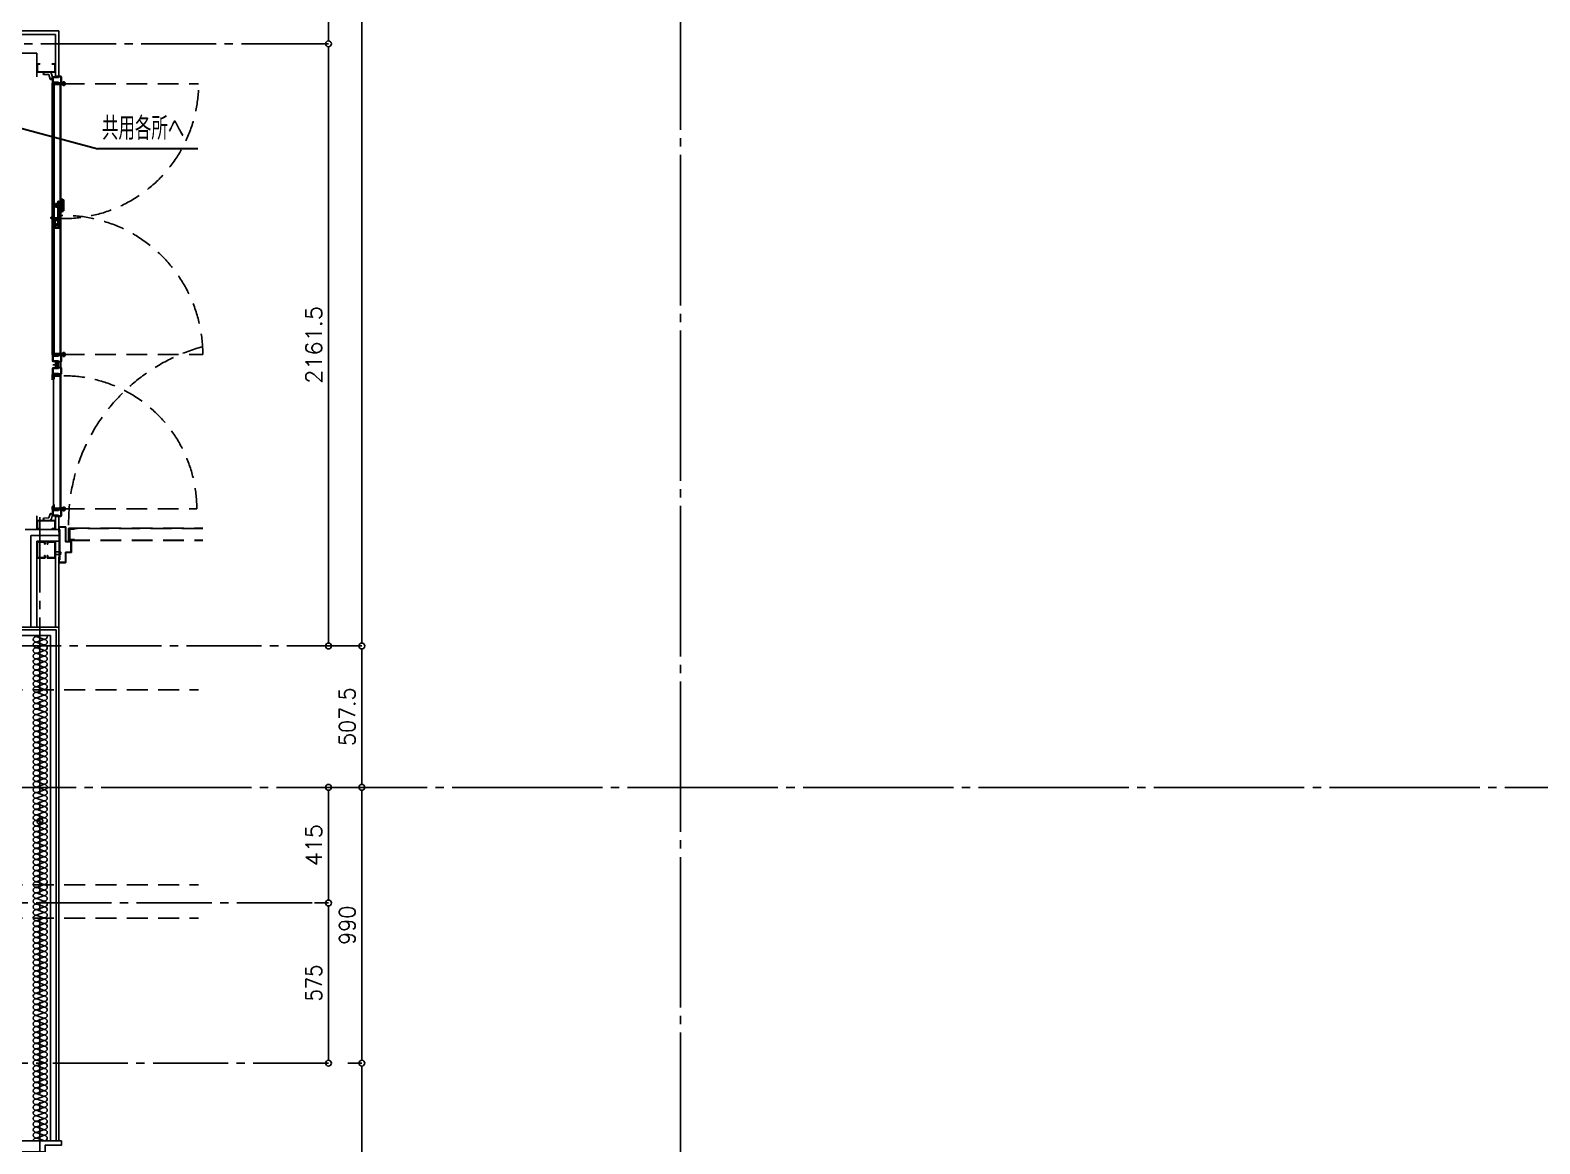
# Model space of a CAD drawing. Header units: millimetres. Extents: x 8300 to 98248, y -10383 to 40000.
# Drawn here: x 29965 to 35386, y 13621 to 17618 of the extents above; entities that cross this region are included whole.
import ezdxf
from ezdxf.enums import TextEntityAlignment as Align

# ---------------------------------------------------------------- set-up
doc = ezdxf.new("R2010")
doc.units = ezdxf.units.MM
doc.header["$LTSCALE"] = 300
for name, pattern in [('CADEWA_LINE5', [1.2, 0.9, -0.1, 0.1, -0.1]), ('CADEWA_LINE6', [2.1, 1.8, -0.1, 0.1, -0.1]), ('DASH-N', [0.375, 0.25, -0.125])]:
    doc.linetypes.add(name, pattern=pattern)
doc.layers.get('0').update_dxf_attribs({"linetype": 'CONTINUOUS'})
for name, color, linetype in [('Eス0_その他－３', 7, 'CONTINUOUS'), ('E配T_その他－１', 7, 'CONTINUOUS'), ('K建0_壁', 7, 'CONTINUOUS'), ('通り芯', 7, 'CONTINUOUS')]:
    doc.layers.add(name, color=color, linetype=linetype)
doc.styles.add('MS Gothic2', font='msgothic.ttc', dxfattribs={"width": 0.6})
doc.styles.add('txt2', font='txt.shx', dxfattribs={"width": 1.197332, "bigfont": 'extfont2'})

# ---------------------------------------------------------------- blocks, each defined once
blk = doc.blocks.new('Z0ArrowOpen30')
at = {"color": 0, "linetype": 'ByBlock', "lineweight": 0}
for p, q in [((-1, 0.27), (0, 0)), ((0, 0), (-1, -0.27))]:
    blk.add_line(p, q, dxfattribs=at)
blk = doc.blocks.new('ZGroup227', base_point=(30189.1, 17260.8))
at = {"layer": 'E配T_その他－１', "color": 136, "linetype": 'Continuous', "lineweight": 30}
for p in [(29811.6, 17298), (30566.6, 17191.8)]:
    blk.add_line(p, (30207.8, 17191.8), dxfattribs=at)
at = {"layer": 'E配T_その他－１', "color": 136, "linetype": 'Continuous', "lineweight": 30, "xscale": 35.50628165534033, "yscale": 35.50628165534033, "zscale": 35.50628165534033, "rotation": 165.0000000000005}
blk.add_blockref('Z0ArrowOpen30', (29811.6, 17298), dxfattribs=at)
at = {"layer": 'E配T_その他－１', "color": 136, "lineweight": -3, "style": 'MS Gothic2', "width": 0.6}
blk.add_text('共用各所へ', height=72.23, dxfattribs=at).set_placement((30222.8, 17268.3), align=Align.MIDDLE_LEFT)
blk = doc.blocks.new('ZGroup228', base_point=(29888.9, 17656.7))
at = {"layer": 'Eス0_その他－３', "color": 136, "linetype": 'Continuous', "lineweight": 30}
for p in [(29368, 17407.6), (30409.7, 17767.7)]:
    blk.add_line(p, (29728.1, 17767.7), dxfattribs=at)
at = {"layer": 'Eス0_その他－３', "color": 136, "linetype": 'Continuous', "lineweight": 30, "xscale": 35.50628165534033, "yscale": 35.50628165534033, "zscale": 35.50628165534033, "rotation": 225}
blk.add_blockref('Z0ArrowOpen30', (29368, 17407.6), dxfattribs=at)
at = {"layer": 'Eス0_その他－３', "color": 136, "lineweight": -3, "style": 'MS Gothic2', "width": 0.6}
blk.add_text('弱電要スリーブ７５φ', height=72.23, dxfattribs=at).set_placement((29743.1, 17844.3), align=Align.MIDDLE_LEFT)

msp = doc.modelspace()

# ---------------------------------------------------------------- linework, layer by layer
at = {"layer": 'K建0_壁', "color": 250, "linetype": 'Continuous', "lineweight": -3}
for p, q in [((31156, 21689.5), (31156, 15418)), ((31036, 17579.5), (31036, 18889.5)), ((30055.5, 17602.5), (29368, 17602.5)), ((30055.5, 17602.5), (30055.5, 17450)), ((30985.9, 17569), (31036, 17569)), ((30985.9, 17569), (31036, 17569)), ((29988.5, 17535.5), (29368, 17535.5)), ((29988.5, 17535.5), (29988.5, 17450)), ((31036, 17558.5), (31036, 15418)), ((29989.5, 17468.8), (29989.5, 17495.6)), ((30052.9, 17467.2), (29991.1, 17467.2)), ((30054.5, 17495.6), (30054.5, 17468.8)), ((30061.6, 16425.7), (30061.6, 16408.9)), ((30065.8, 16427.3), (30063.2, 16427.3)), ((30063.2, 16407.3), (30065.8, 16407.3)), ((29988.5, 15875), (29988.5, 15825.5)), ((29989.5, 15856.3), (29989.5, 15829.5)), ((30052.9, 15857.9), (29991.1, 15857.9)), ((30044.5, 15827.9), (30052.9, 15827.9)), ((30054.5, 15872.8), (30054.5, 15874.4)), ((30054.5, 15829.5), (30054.5, 15856.3)), ((30055.5, 15872.8), (30055.5, 15825.5)), ((29946.5, 15825.5), (30068, 15825.5)), ((29967.5, 15475.5), (29967.5, 15804.5)), ((29967.5, 15804.5), (30068, 15804.5)), ((29988.5, 15475.5), (29988.5, 15783.5)), ((29988.5, 15783.5), (30068, 15783.5)), ((29988.5, 15724.8), (29988.5, 15780.2)), ((30016.2, 15782.5), (29990.8, 15782.5)), ((29990.8, 15780.2), (30016.2, 15780.2)), ((29990.8, 15724.8), (29990.8, 15780.2)), ((30016.2, 15780.2), (30016.2, 15772.5)), ((30018.5, 15780.2), (30018.5, 15772.5)), ((30025.5, 15780.2), (30025.5, 15772.5)), ((30027.8, 15782.5), (30053.2, 15782.5)), ((30053.2, 15780.2), (30027.8, 15780.2)), ((30027.8, 15780.2), (30027.8, 15772.5)), ((30053.2, 15724.8), (30053.2, 15780.2)), ((30055.5, 15724.8), (30055.5, 15780.2)), ((30069.6, 15825.5), (30071.9, 15825.5)), ((30069.6, 15726.5), (30069.6, 15815.5)), ((30071.9, 15825.5), (30071.9, 15716.5)), ((30016.2, 15724.8), (29990.8, 15724.8)), ((30016.2, 15722.5), (29990.8, 15722.5)), ((30018.5, 15772.5), (30016.2, 15772.5)), ((30016.2, 15732.5), (30016.2, 15724.8)), ((30018.5, 15732.5), (30016.2, 15732.5)), ((30018.5, 15724.8), (30018.5, 15732.5)), ((30025.5, 15772.5), (30027.8, 15772.5)), ((30025.5, 15724.8), (30025.5, 15732.5)), ((30025.5, 15732.5), (30027.8, 15732.5)), ((30027.8, 15732.5), (30027.8, 15724.8)), ((30027.8, 15724.8), (30053.2, 15724.8)), ((30027.8, 15722.5), (30053.2, 15722.5)), ((30055.5, 15745), (30073.9, 15745)), ((30055.5, 15736), (30073.9, 15736)), ((30055.5, 15475.5), (30055.5, 15726)), ((30068, 15475.5), (30068, 15726)), ((30069.6, 15716.5), (30071.9, 15716.5)), ((30058.5, 15466), (29358.5, 15466)), ((30058.5, 13631.2), (30058.5, 15466)), ((30037.5, 15445), (29337.5, 15445)), ((29997.9, 15445), (29989.6, 15441.9)), ((29989.6, 15440.5), (30012.5, 15431.9)), ((29989.6, 15421.9), (30012.5, 15430.5)), ((30012.5, 15411.9), (29989.6, 15420.5)), ((29989.6, 15401.9), (30012.5, 15410.5)), ((30012.5, 15391.9), (29989.6, 15400.5)), ((30037.5, 13631.2), (30037.5, 15445)), ((30910.9, 15407.5), (31036, 15407.5)), ((31106.2, 15407.5), (31156, 15407.5)), ((31134, 15407.5), (31156, 15407.5)), ((31156, 15397), (31156, 14910.5)), ((29989.6, 15381.9), (30012.5, 15390.5)), ((30012.5, 15371.9), (29989.6, 15380.5)), ((29989.6, 15361.9), (30012.5, 15370.5)), ((30012.5, 15351.9), (29989.6, 15360.5)), ((29989.6, 15341.9), (30012.5, 15350.5)), ((30012.5, 15331.9), (29989.6, 15340.5)), ((29989.6, 15321.9), (30012.5, 15330.5)), ((30012.5, 15311.9), (29989.6, 15320.5)), ((29989.6, 15301.9), (30012.5, 15310.5)), ((30012.5, 15291.9), (29989.6, 15300.5)), ((29989.6, 15281.9), (30012.5, 15290.5)), ((30012.5, 15271.9), (29989.6, 15280.5)), ((29989.6, 15261.9), (30012.5, 15270.5)), ((30012.5, 15251.9), (29989.6, 15260.5)), ((29989.6, 15241.9), (30012.5, 15250.5)), ((30012.5, 15231.9), (29989.6, 15240.5)), ((29989.6, 15221.9), (30012.5, 15230.5)), ((30012.5, 15211.9), (29989.6, 15220.5)), ((29989.6, 15201.9), (30012.5, 15210.5)), ((30012.5, 15191.9), (29989.6, 15200.5)), ((29989.6, 15181.9), (30012.5, 15190.5)), ((30012.5, 15171.9), (29989.6, 15180.5)), ((29989.6, 15161.9), (30012.5, 15170.5)), ((30012.5, 15151.9), (29989.6, 15160.5)), ((29989.6, 15141.9), (30012.5, 15150.5)), ((30012.5, 15131.9), (29989.6, 15140.5)), ((29989.6, 15121.9), (30012.5, 15130.5)), ((30012.5, 15111.9), (29989.6, 15120.5)), ((29989.6, 15101.9), (30012.5, 15110.5)), ((30012.5, 15091.9), (29989.6, 15100.5)), ((29989.6, 15081.9), (30012.5, 15090.5)), ((30012.5, 15071.9), (29989.6, 15080.5)), ((29989.6, 15061.9), (30012.5, 15070.5)), ((30012.5, 15051.9), (29989.6, 15060.5)), ((29989.6, 15041.9), (30012.5, 15050.5)), ((30012.5, 15031.9), (29989.6, 15040.5)), ((29989.6, 15021.9), (30012.5, 15030.5)), ((30012.5, 15011.9), (29989.6, 15020.5)), ((29989.6, 15001.9), (30012.5, 15010.5)), ((30012.5, 14991.9), (29989.6, 15000.5)), ((29989.6, 14981.9), (30012.5, 14990.5)), ((30012.5, 14971.9), (29989.6, 14980.5)), ((29989.6, 14961.9), (30012.5, 14970.5)), ((30012.5, 14951.9), (29989.6, 14960.5)), ((29989.6, 14941.9), (30012.5, 14950.5)), ((30012.5, 14931.9), (29989.6, 14940.5)), ((29989.6, 14921.9), (30012.5, 14930.5)), ((30012.5, 14911.9), (29989.6, 14920.5)), ((29989.6, 14901.9), (30012.5, 14910.5)), ((30012.5, 14891.9), (29989.6, 14900.5)), ((29989.6, 14881.9), (30012.5, 14890.5)), ((30012.5, 14871.9), (29989.6, 14880.5)), ((29989.6, 14861.9), (30012.5, 14870.5)), ((30012.5, 14851.9), (29989.6, 14860.5)), ((30986, 14900), (31036, 14900)), ((31036, 14889.5), (31036, 14495.5)), ((31106, 14900), (31156, 14900)), ((31106, 14900), (31156, 14900)), ((31156, 14889.5), (31156, 13920.5)), ((29989.6, 14841.9), (30012.5, 14850.5)), ((30012.5, 14831.9), (29989.6, 14840.5)), ((29989.6, 14821.9), (30012.5, 14830.5)), ((30012.5, 14811.9), (29989.6, 14820.5)), ((29989.6, 14801.9), (30012.5, 14810.5)), ((30012.5, 14791.9), (29989.6, 14800.5)), ((30000, 14807.8), (30000, 14778.7)), ((29989.6, 14781.9), (30012.5, 14790.5)), ((30012.5, 14771.9), (29989.6, 14780.5)), ((29989.6, 14761.9), (30012.5, 14770.5)), ((30012.5, 14751.9), (29989.6, 14760.5)), ((29989.6, 14741.9), (30012.5, 14750.5)), ((30012.5, 14731.9), (29989.6, 14740.5)), ((29989.6, 14721.9), (30012.5, 14730.5)), ((30012.5, 14711.9), (29989.6, 14720.5)), ((29989.6, 14701.9), (30012.5, 14710.5)), ((30012.5, 14691.9), (29989.6, 14700.5)), ((29989.6, 14681.9), (30012.5, 14690.5)), ((30012.5, 14671.9), (29989.6, 14680.5)), ((29989.6, 14661.9), (30012.5, 14670.5)), ((30012.5, 14651.9), (29989.6, 14660.5)), ((29989.6, 14641.9), (30012.5, 14650.5)), ((30012.5, 14631.9), (29989.6, 14640.5)), ((29989.6, 14621.9), (30012.5, 14630.5)), ((30012.5, 14611.9), (29989.6, 14620.5)), ((29989.6, 14601.9), (30012.5, 14610.5)), ((30012.5, 14591.9), (29989.6, 14600.5)), ((29989.6, 14581.9), (30012.5, 14590.5)), ((30012.5, 14571.9), (29989.6, 14580.5)), ((29989.6, 14561.9), (30012.5, 14570.5)), ((30012.5, 14551.9), (29989.6, 14560.5)), ((29989.6, 14541.9), (30012.5, 14550.5)), ((30012.5, 14531.9), (29989.6, 14540.5)), ((29989.6, 14521.9), (30012.5, 14530.5)), ((30012.5, 14511.9), (29989.6, 14520.5)), ((29989.6, 14501.9), (30012.5, 14510.5)), ((30012.5, 14491.9), (29989.6, 14500.5)), ((29989.6, 14481.9), (30012.5, 14490.5)), ((30012.5, 14471.9), (29989.6, 14480.5)), ((30986, 14485), (31036, 14485)), ((30986, 14485), (31036, 14485)), ((31036, 13920.5), (31036, 14474.5)), ((29989.6, 14461.9), (30012.5, 14470.5)), ((30012.5, 14451.9), (29989.6, 14460.5)), ((29989.6, 14441.9), (30012.5, 14450.5)), ((30012.5, 14431.9), (29989.6, 14440.5)), ((29989.6, 14421.9), (30012.5, 14430.5)), ((30012.5, 14411.9), (29989.6, 14420.5)), ((29989.6, 14401.9), (30012.5, 14410.5)), ((30012.5, 14391.9), (29989.6, 14400.5)), ((29989.6, 14381.9), (30012.5, 14390.5)), ((30012.5, 14371.9), (29989.6, 14380.5)), ((29989.6, 14361.9), (30012.5, 14370.5)), ((30012.5, 14351.9), (29989.6, 14360.5)), ((29989.6, 14341.9), (30012.5, 14350.5)), ((30012.5, 14331.9), (29989.6, 14340.5)), ((29989.6, 14321.9), (30012.5, 14330.5)), ((30012.5, 14311.9), (29989.6, 14320.5)), ((29989.6, 14301.9), (30012.5, 14310.5)), ((30012.5, 14291.9), (29989.6, 14300.5)), ((29989.6, 14281.9), (30012.5, 14290.5)), ((30012.5, 14271.9), (29989.6, 14280.5)), ((29989.6, 14261.9), (30012.5, 14270.5)), ((30012.5, 14251.9), (29989.6, 14260.5)), ((29989.6, 14241.9), (30012.5, 14250.5)), ((30012.5, 14231.9), (29989.6, 14240.5)), ((29989.6, 14221.9), (30012.5, 14230.5)), ((30012.5, 14211.9), (29989.6, 14220.5)), ((29989.6, 14201.9), (30012.5, 14210.5)), ((30012.5, 14191.9), (29989.6, 14200.5)), ((29989.6, 14181.9), (30012.5, 14190.5)), ((30012.5, 14171.9), (29989.6, 14180.5)), ((29989.6, 14161.9), (30012.5, 14170.5)), ((30012.5, 14151.9), (29989.6, 14160.5)), ((29989.6, 14141.9), (30012.5, 14150.5)), ((30012.5, 14131.9), (29989.6, 14140.5)), ((29989.6, 14121.9), (30012.5, 14130.5)), ((30012.5, 14111.9), (29989.6, 14120.5)), ((29989.6, 14101.9), (30012.5, 14110.5)), ((30012.5, 14091.9), (29989.6, 14100.5)), ((29989.6, 14081.9), (30012.5, 14090.5)), ((30012.5, 14071.9), (29989.6, 14080.5)), ((29989.6, 14061.9), (30012.5, 14070.5)), ((30012.5, 14051.9), (29989.6, 14060.5)), ((29989.6, 14041.9), (30012.5, 14050.5)), ((30012.5, 14031.9), (29989.6, 14040.5)), ((29989.6, 14021.9), (30012.5, 14030.5)), ((30012.5, 14011.9), (29989.6, 14020.5)), ((29989.6, 14001.9), (30012.5, 14010.5)), ((30012.5, 13991.9), (29989.6, 14000.5)), ((29989.6, 13981.9), (30012.5, 13990.5)), ((30012.5, 13971.9), (29989.6, 13980.5)), ((29989.6, 13961.9), (30012.5, 13970.5)), ((30012.5, 13951.9), (29989.6, 13960.5)), ((29989.6, 13941.9), (30012.5, 13950.5)), ((30012.5, 13931.9), (29989.6, 13940.5)), ((29989.6, 13921.9), (30012.5, 13930.5)), ((30012.5, 13911.9), (29989.6, 13920.5)), ((29989.6, 13901.9), (30012.5, 13910.5)), ((30012.5, 13891.9), (29989.6, 13900.5)), ((29989.6, 13881.9), (30012.5, 13890.5)), ((30012.5, 13871.9), (29989.6, 13880.5)), ((30986, 13910), (31036, 13910)), ((31106, 13910), (31156, 13910)), ((31126.8, 13910), (31156, 13910)), ((31156, 13899.5), (31156, 12310.5)), ((29989.6, 13861.9), (30012.5, 13870.5)), ((30012.5, 13851.9), (29989.6, 13860.5)), ((29989.6, 13841.9), (30012.5, 13850.5)), ((30012.5, 13831.9), (29989.6, 13840.5)), ((29989.6, 13821.9), (30012.5, 13830.5)), ((30012.5, 13811.9), (29989.6, 13820.5)), ((29989.6, 13801.9), (30012.5, 13810.5)), ((30012.5, 13791.9), (29989.6, 13800.5)), ((29989.6, 13781.9), (30012.5, 13790.5)), ((30012.5, 13771.9), (29989.6, 13780.5)), ((29989.6, 13761.9), (30012.5, 13770.5)), ((30012.5, 13751.9), (29989.6, 13760.5)), ((29989.6, 13741.9), (30012.5, 13750.5)), ((30012.5, 13731.9), (29989.6, 13740.5)), ((29989.6, 13721.9), (30012.5, 13730.5)), ((30012.5, 13711.9), (29989.6, 13720.5)), ((29989.6, 13701.9), (30012.5, 13710.5)), ((30012.5, 13691.9), (29989.6, 13700.5)), ((29989.6, 13681.9), (30012.5, 13690.5)), ((30012.5, 13671.9), (29989.6, 13680.5)), ((29989.6, 13661.9), (30012.5, 13670.5)), ((30012.5, 13651.9), (29989.6, 13660.5)), ((29989.6, 13641.9), (30012.5, 13650.5)), ((30012.5, 13631.9), (29989.6, 13640.5))]:
    msp.add_line(p, q, dxfattribs=at)
at = {"layer": 'K建0_壁', "color": 250, "linetype": 'CADEWA_LINE5', "lineweight": -3}
for p, q in [((29283.2, 17569), (31036, 17569)), ((30000, 15869.6), (30000, 11836.7)), ((30000, 15869.6), (30000, 12200)), ((31156, 15407.5), (29194.9, 15407.5)), ((29267, 14485), (31036, 14485)), ((31036, 13910), (29257.1, 13910))]:
    msp.add_line(p, q, dxfattribs=at)
at = {"layer": 'K建0_壁', "color": 250, "linetype": 'Continuous', "lineweight": -3, "ltscale": 0.5}
for p, q in [((30068, 17615), (29415.5, 17615)), ((30068, 17615), (30068, 17452.2)), ((30068, 15872.8), (30068, 15825.5))]:
    msp.add_line(p, q, dxfattribs=at)
at = {"layer": 'K建0_壁', "color": 250, "linetype": 'Continuous', "lineweight": -3, "ltscale": 0.3}
for p, q in [((30032.4, 17458.2), (30013.7, 17458.2)), ((30032.4, 17458.2), (30037.1, 17442)), ((30045.8, 17444.5), (30041, 17460.7)), ((30044.4, 17427.2), (30044.4, 16951.7)), ((30044.8, 17431.1), (30044.8, 17448.3)), ((30075.4, 17428.8), (30046, 17428.8)), ((30075.4, 17427.2), (30046, 17427.2)), ((30046, 17427.2), (30046, 16951.7)), ((30057, 17450.6), (30047.1, 17450.6)), ((30066.2, 17448.3), (30047.1, 17448.3)), ((30047.1, 17431.1), (30047.1, 17448.3)), ((30066.2, 17431.1), (30047.1, 17431.1)), ((30049, 16956.9), (30049, 17410)), ((30079, 17427.2), (30050.5, 17427.2)), ((30050.5, 17424.2), (30050.5, 17427.2)), ((30079, 17424.2), (30050.5, 17424.2)), ((30050.6, 17424.2), (30072.4, 17424.2)), ((30050.6, 17422.6), (30072.4, 17422.6)), ((30050.6, 17410), (30050.6, 17422.6)), ((30050.6, 16956.9), (30050.6, 17410)), ((30075.4, 17452.2), (30057, 17452.2)), ((30057, 17452.2), (30057, 17450.6)), ((30057.5, 17420), (30057.5, 17431.1)), ((30064.5, 17420), (30064.5, 17431.1)), ((30075.4, 17450.6), (30066.2, 17450.6)), ((30066.2, 17450.6), (30066.2, 17448.3)), ((30066.2, 17431.1), (30066.2, 17428.8)), ((30072.4, 16944.3), (30072.4, 17422.6)), ((30074, 16944.3), (30074, 17422.6)), ((30075.4, 17450.6), (30075.4, 17428.8)), ((30075.4, 17427.2), (30075.4, 16455.3)), ((30077, 17450.6), (30077, 17428.8)), ((30085.3, 17416.7), (30085.3, 17434.9)), ((30087, 16989.1), (30050.4, 16989.1)), ((30051, 16992.4), (30051.7, 16993.1)), ((30055.6, 16993.1), (30051.7, 16993.1)), ((30055.6, 16985.1), (30051.7, 16985.1)), ((30055.6, 16982.7), (30055.6, 16995.5)), ((30055.6, 16995.5), (30061.8, 16995.5)), ((30055.6, 16982.7), (30061.8, 16982.7)), ((30061.8, 16982), (30061.8, 16996.2)), ((30063.3, 16996.7), (30062.3, 16996.7)), ((30063.3, 16981.5), (30062.3, 16981.5)), ((30066, 16994.7), (30063.8, 16994.7)), ((30066, 16983.5), (30063.8, 16983.5)), ((30066.1, 16994.7), (30066, 16994.7)), ((30066.1, 16983.4), (30066, 16983.4)), ((30066.1, 16997.5), (30066.7, 16998.1)), ((30066.1, 16980.6), (30066.7, 16980.1)), ((30068.7, 16998.1), (30066.7, 16998.1)), ((30068.7, 16980.1), (30066.7, 16980.1)), ((30072, 17002.4), (30068.7, 17002.4)), ((30068.7, 16975.8), (30068.7, 17002.4)), ((30068.7, 16975.8), (30072, 16975.8)), ((30072, 16975.8), (30072, 17002.4)), ((30074, 16998.1), (30072, 16998.1)), ((30074, 16980.1), (30072, 16980.1)), ((30074, 16964.4), (30074, 17013.8)), ((30076.8, 17013.8), (30074, 17013.8)), ((30076.8, 16964.4), (30076.8, 17013.8)), ((30082.2, 16967.1), (30082.2, 17011)), ((30082.2, 17008.3), (30085.5, 17008.3)), ((30085.3, 16970.2), (30082.2, 16970.2)), ((30082.2, 16969.8), (30085.5, 16969.8)), ((30085.3, 16970.2), (30085.3, 17008.3)), ((30085.5, 17004.3), (30085.3, 17004.3)), ((30085.5, 16973.9), (30085.3, 16973.9)), ((30085.5, 17004.3), (30085.5, 17008.3)), ((30085.5, 16969.8), (30085.5, 16973.9)), ((30036.6, 16944.2), (30051.3, 16944.2)), ((30044.4, 16452.2), (30044.4, 16936.7)), ((30044.5, 16946.7), (30046, 16946.7)), ((30044.5, 16941.7), (30046, 16941.7)), ((30046, 16951.7), (30046, 16936.7)), ((30046, 16949.2), (30046, 16939.2)), ((30046, 16949.2), (30049, 16949.2)), ((30046, 16939.2), (30049, 16939.2)), ((30046, 16936.7), (30072.4, 16936.7)), ((30046, 16935.1), (30072.4, 16935.1)), ((30049, 16939.2), (30049, 16949.2)), ((30049, 16469.4), (30049, 16935.1)), ((30050.6, 16956.9), (30050.6, 16944.3)), ((30050.6, 16944.3), (30072.4, 16944.3)), ((30050.6, 16942.7), (30072.4, 16942.7)), ((30050.6, 16469.4), (30050.6, 16935.1)), ((30055, 16936.7), (30068, 16936.7)), ((30055.9, 16918.8), (30067.2, 16918.8)), ((30061.5, 16912.8), (30061.5, 16925)), ((30072.4, 16456.8), (30072.4, 16935.1)), ((30076.8, 16964.4), (30074, 16964.4)), ((30074, 16456.8), (30074, 16935.1)), ((30055, 16908.2), (30068, 16908.2)), ((30044.4, 16462.2), (30046, 16462.2)), ((30044.4, 16452.2), (30044.4, 16462.2)), ((30044.8, 16448.3), (30044.8, 16431.1)), ((30075.4, 16450.6), (30046, 16450.6)), ((30047.1, 16448.3), (30047.1, 16431.1)), ((30066.2, 16448.3), (30047.1, 16448.3)), ((30066.2, 16431.1), (30047.1, 16431.1)), ((30066.2, 16428.8), (30047.1, 16428.8)), ((30079, 16455.3), (30050.5, 16455.3)), ((30050.5, 16455.3), (30050.5, 16452.3)), ((30094.7, 16453.8), (30050.5, 16453.8)), ((30079, 16452.3), (30050.5, 16452.3)), ((30050.6, 16469.4), (30050.6, 16456.8)), ((30050.6, 16456.8), (30072.4, 16456.8)), ((30050.6, 16455.2), (30072.4, 16455.2)), ((30057, 16427.2), (30055.4, 16427.2)), ((30055.4, 16407.2), (30055.4, 16427.2)), ((30057, 16407.2), (30057, 16427.2)), ((30057.5, 16459.5), (30057.5, 16448.4)), ((30075.4, 16428.8), (30058.6, 16428.8)), ((30075.4, 16427.2), (30058.6, 16427.2)), ((30058.6, 16407.2), (30058.6, 16427.2)), ((30064.5, 16459.5), (30064.5, 16448.4)), ((30066.2, 16450.6), (30066.2, 16448.3)), ((30066.2, 16431.1), (30066.2, 16428.8)), ((30067.4, 16407.3), (30067.4, 16427.2)), ((30075.4, 16428.8), (30075.4, 16450.6)), ((30077, 16428.8), (30077, 16450.6)), ((30085.3, 16462.8), (30085.3, 16444.6)), ((30044.4, 16382.2), (30044.4, 16372.2)), ((30044.4, 16372.2), (30044.4, 16362.3)), ((30044.4, 16372.2), (30046, 16372.2)), ((30044.8, 16386.1), (30044.8, 16403.3)), ((30066, 16417.2), (30046, 16417.2)), ((30075.4, 16383.8), (30046, 16383.8)), ((30075.4, 16382.2), (30046, 16382.2)), ((30046, 16382.2), (30046, 16372.2)), ((30046, 16372.2), (30046, 16362.3)), ((30075.4, 16405.6), (30047.1, 16405.6)), ((30066.2, 16403.3), (30047.1, 16403.3)), ((30047.1, 16386.1), (30047.1, 16403.3)), ((30066.2, 16386.1), (30047.1, 16386.1)), ((30049, 16375.6), (30049, 16365)), ((30050.6, 16377.2), (30072.4, 16377.2)), ((30050.6, 16365), (30050.6, 16375.6)), ((30050.6, 16375.6), (30072.4, 16375.6)), ((30075.4, 16407.2), (30057, 16407.2)), ((30066.2, 16405.6), (30066.2, 16403.3)), ((30066.2, 16386.1), (30066.2, 16383.8)), ((30067.4, 16407.3), (30075.4, 16407.3)), ((30072.4, 15902.4), (30072.4, 16375.6)), ((30074, 15902.4), (30074, 16375.6)), ((30075.4, 16405.6), (30075.4, 16383.8)), ((30075.4, 16382.2), (30075.4, 15902.4)), ((30077, 16405.6), (30077, 16383.8)), ((30049, 16365), (30050.6, 16365)), ((30049, 15915), (30049, 16365)), ((30044.4, 15907.8), (30046, 15907.8)), ((30044.4, 15897.8), (30044.4, 15907.8)), ((30044.8, 15893.9), (30044.8, 15876.7)), ((30075.4, 15896.2), (30046, 15896.2)), ((30047.1, 15893.9), (30047.1, 15876.7)), ((30066.2, 15893.9), (30047.1, 15893.9)), ((30079, 15900.9), (30050.5, 15900.9)), ((30050.5, 15900.9), (30050.5, 15897.9)), ((30094.7, 15899.4), (30050.5, 15899.4)), ((30079, 15897.9), (30050.5, 15897.9)), ((30050.6, 15915), (30050.6, 15902.4)), ((30050.6, 15902.4), (30072.4, 15902.4)), ((30050.6, 15900.8), (30072.4, 15900.8)), ((30057.5, 15905.1), (30057.5, 15894)), ((30064.5, 15905.1), (30064.5, 15894)), ((30066.2, 15896.2), (30066.2, 15893.9)), ((30075.4, 15874.4), (30075.4, 15896.2)), ((30077, 15874.4), (30077, 15896.2)), ((30085.3, 15908.4), (30085.3, 15890.2)), ((30032.4, 15866.9), (30013.7, 15866.8)), ((30032.4, 15866.9), (30036.6, 15881.7)), ((30045.3, 15879.2), (30041, 15864.3)), ((30066.2, 15876.7), (30047.1, 15876.7)), ((30075.4, 15872.8), (30054.5, 15872.8)), ((30066.2, 15876.7), (30066.2, 15874.4)), ((30068, 15475.5), (29368, 15475.5)), ((30068, 15475.5), (30068, 13842)), ((30068, 13842), (30068, 13631.2))]:
    msp.add_line(p, q, dxfattribs=at)
at = {"layer": 'K建0_壁', "color": 250, "linetype": 'DASH-N', "lineweight": -3}
for p, q in [((30085.3, 17425.8), (30569.7, 17425.8)), ((30085.3, 16453.7), (30584.7, 16453.7)), ((30085.3, 15899.4), (30563.2, 15899.4)), ((30068, 15833.9), (30068, 15815.5)), ((30069.6, 15835.5), (30091.4, 15835.5)), ((30091.4, 15833.9), (30069.6, 15833.9)), ((30069.6, 15833.9), (30069.6, 15815.5)), ((30091.4, 15782.5), (30091.4, 15833.9)), ((30093, 15833.9), (30093, 15782.5)), ((30103, 15829), (30103, 15787)), ((30104.5, 15830.5), (30584.7, 15830.5)), ((30584.7, 15828.9), (30104.6, 15828.9)), ((30104.6, 15828.9), (30104.6, 15787.1)), ((30068, 15815.5), (30069.6, 15815.5)), ((30111.4, 15782.5), (30093, 15782.5)), ((30111.4, 15780.9), (30093, 15780.9)), ((30103, 15808), (30104.6, 15808)), ((30104.5, 15785.5), (30584.7, 15785.5)), ((30104.6, 15787.1), (30584.7, 15787.1)), ((30106.9, 15826.6), (30106.9, 15789.4)), ((30111.4, 15744.1), (30111.4, 15780.9)), ((30113, 15780.9), (30113, 15744.1)), ((30068, 15726.5), (30069.6, 15726.5)), ((30068, 15708.1), (30068, 15726.5)), ((30069.6, 15708.1), (30069.6, 15726.5)), ((30091.4, 15708.1), (30091.4, 15742.5)), ((30111.4, 15744.1), (30093, 15744.1)), ((30111.4, 15742.5), (30093, 15742.5)), ((30093, 15708.1), (30093, 15742.5)), ((30069.6, 15708.1), (30091.4, 15708.1)), ((30069.6, 15706.5), (30091.4, 15706.5)), ((23000, 15250), (30569.7, 15250)), ((23000, 14550), (30569.7, 14550)), ((23000, 14430), (30569.7, 14430))]:
    msp.add_line(p, q, dxfattribs=at)
at = {"layer": 'K建0_壁', "color": 250, "linetype": 'Continuous', "lineweight": -3}
for points in [[(29999.5, 17495.6), (29991.1, 17495.6), (29991.1, 17468.8), (30052.9, 17468.8), (30052.9, 17495.6), (30044.5, 17495.6), (30044.5, 17497.2), (30052.9, 17497.2)], [(29991.1, 17497.2), (29999.5, 17497.2), (29999.5, 17495.6)], [(29991.1, 15827.9), (29999.5, 15827.9), (29999.5, 15829.5), (29991.1, 15829.5), (29991.1, 15856.3), (30052.9, 15856.3), (30052.9, 15829.5), (30044.5, 15829.5), (30044.5, 15827.9)]]:
    msp.add_lwpolyline(points, dxfattribs=at)
at = {"layer": 'K建0_壁', "color": 250, "linetype": 'Continuous', "lineweight": -3, "ltscale": 0.3}
for points in [[(30050.6, 17410), (30049, 17410), (30049, 17422.6)], [(30051, 16992.4), (30051, 16985.8), (30051.7, 16985.1)], [(30046, 16951.7), (30044.4, 16951.7), (30044.4, 16936.7)], [(30075.4, 16452.2), (30046, 16452.2), (30046, 16935.2)], [(30050.6, 16956.9), (30049, 16956.9), (30049, 16944.3)], [(30055, 16936.7), (30055, 16906.7), (30068, 16906.7), (30068, 16936.7)], [(30050.6, 16469.4), (30049, 16469.4), (30049, 16456.8)], [(30075.4, 15897.8), (30046, 15897.8), (30046, 15907.8)], [(30050.6, 15915), (30049, 15915), (30049, 15902.4)], [(30075.4, 15874.4), (30054.5, 15874.4), (30047.1, 15874.4)]]:
    msp.add_lwpolyline(points, dxfattribs=at)
for points in [[(30063.8, 17004.1), (30063.8, 16924.1), (30066.1, 16924.1), (30066.1, 17004.1)], [(30044.5, 16947.7), (30044.5, 16940.7), (30038.5, 16944.2)]]:
    msp.add_lwpolyline(points, close=True, dxfattribs=at)
at = {"layer": 'K建0_壁', "color": 250, "linetype": 'DASH-N', "lineweight": -3}
for points in [[(30124.6, 15828.9), (30124.6, 15826.6), (30106.9, 15826.6)], [(30124.6, 15787.1), (30124.6, 15789.4), (30106.9, 15789.4)]]:
    msp.add_lwpolyline(points, dxfattribs=at)
at = {"layer": 'K建0_壁', "color": 250, "linetype": 'Continuous', "lineweight": -3}
msp.add_lwpolyline([(30078, 13631.2), (29932, 13631.2), (29932, 13591.2), (30019, 13591.2), (30019, 13616.2), (30078, 13616.2)], close=True, dxfattribs=at)
for centre in [(31036, 17569), (31036, 17569), (31036, 15407.5), (31156, 15407.5), (31156, 15407.5), (31036, 14900), (31156, 14900), (31156, 14900), (30000, 14778.7), (31036, 14485), (31036, 14485), (31036, 13910), (31156, 13910), (31156, 13910)]:
    msp.add_circle(centre, 10.5, dxfattribs=at)
at = {"layer": 'K建0_壁', "color": 250, "linetype": 'Continuous', "lineweight": -3, "ltscale": 0.3}
for centre, radius in [((30085.3, 17425.7), 6.5), ((30085.3, 17425.7), 4), ((30061.5, 16918.8), 4), ((30061.5, 16918.8), 3), ((30085.3, 16453.8), 6.5), ((30085.3, 16453.8), 4), ((30085.3, 15899.4), 6.5), ((30085.3, 15899.4), 4)]:
    msp.add_circle(centre, radius, dxfattribs=at)
at = {"layer": 'K建0_壁', "color": 250, "linetype": 'Continuous', "lineweight": -3}
for centre, radius, start, end in [((29991.1, 17495.6), 1.6, 90, 180), ((29991.1, 17468.8), 1.6, 180, 270), ((30052.9, 17495.6), 1.6, 0, 90), ((30052.9, 17468.8), 1.6, 270, 0), ((30063.2, 16425.7), 1.6, 90, 180), ((30065.8, 16425.7), 1.6, 0, 90), ((30063.2, 16408.9), 1.6, 180, 270), ((30065.8, 16408.9), 1.6, 270, 360), ((29991.1, 15856.3), 1.6, 90, 180), ((29991.1, 15829.5), 1.6, 180, 270), ((30052.9, 15856.3), 1.6, 0, 90), ((30052.9, 15829.5), 1.6, 270, 0), ((29990.8, 15780.2), 2.3, 90, 180), ((30016.2, 15780.2), 2.3, 0, 90), ((30027.8, 15780.2), 2.3, 90, 180), ((30053.2, 15780.2), 2.3, 0, 90), ((29990.8, 15724.8), 2.3, 180, 270), ((30016.2, 15724.8), 2.3, 270, 0), ((30027.8, 15724.8), 2.3, 180, 270), ((30053.2, 15724.8), 2.3, 270, 0), ((30075.9, 15738.3), 3.03, 132.075, 227.925), ((30071.8, 15742.8), 3.03, 312.075, 47.925), ((30071.8, 15738.3), 3.03, 312.075, 47.925), ((29986, 15431.2), 10, 69.2034, 180), ((29986, 15431.2), 10, 180, 290.7966), ((29986, 15411.2), 10, 69.2034, 180), ((29986, 15411.2), 10, 180, 290.7966), ((29986, 15391.2), 10, 69.2034, 180), ((29986, 15451.2), 10, 218.3165, 290.7966), ((30016, 15441.2), 10, 249.2034, 22.3334), ((30016, 15421.2), 10, 249.2034, 110.7966), ((30016, 15401.2), 10, 249.2034, 110.7966), ((29986, 15391.2), 10, 180, 290.7966), ((29986, 15371.2), 10, 69.2034, 180), ((29986, 15371.2), 10, 180, 290.7966), ((29986, 15351.2), 10, 69.2034, 180), ((29986, 15351.2), 10, 180, 290.7966), ((29986, 15331.2), 10, 69.2034, 180), ((30016, 15381.2), 10, 249.2034, 110.7966), ((30016, 15361.2), 10, 249.2034, 110.7966), ((30016, 15341.2), 10, 249.2034, 110.7966), ((29986, 15331.2), 10, 180, 290.7966), ((29986, 15311.2), 10, 69.2034, 180), ((29986, 15311.2), 10, 180, 290.7966), ((29986, 15291.2), 10, 69.2034, 180), ((29986, 15291.2), 10, 180, 290.7966), ((30016, 15321.2), 10, 249.2034, 110.7966), ((30016, 15301.2), 10, 249.2034, 110.7966), ((30016, 15281.2), 10, 249.2034, 110.7966), ((29986, 15271.2), 10, 69.2034, 180), ((29986, 15271.2), 10, 180, 290.7966), ((29986, 15251.2), 10, 69.2034, 180), ((29986, 15251.2), 10, 180, 290.7966), ((29986, 15231.2), 10, 69.2034, 180), ((30016, 15261.2), 10, 249.2034, 110.7966), ((30016, 15241.2), 10, 249.2034, 110.7966), ((29986, 15231.2), 10, 180, 290.7966), ((29986, 15211.2), 10, 69.2034, 180), ((29986, 15211.2), 10, 180, 290.7966), ((29986, 15191.2), 10, 69.2034, 180), ((29986, 15191.2), 10, 180, 290.7966), ((29986, 15171.2), 10, 69.2034, 180), ((30016, 15221.2), 10, 249.2034, 110.7966), ((30016, 15201.2), 10, 249.2034, 110.7966), ((30016, 15181.2), 10, 249.2034, 110.7966), ((29986, 15171.2), 10, 180, 290.7966), ((29986, 15151.2), 10, 69.2034, 180), ((29986, 15151.2), 10, 180, 290.7966), ((29986, 15131.2), 10, 69.2034, 180), ((29986, 15131.2), 10, 180, 290.7966), ((30016, 15161.2), 10, 249.2034, 110.7966), ((30016, 15141.2), 10, 249.2034, 110.7966), ((30016, 15121.2), 10, 249.2034, 110.7966), ((29986, 15111.2), 10, 69.2034, 180), ((29986, 15111.2), 10, 180, 290.7966), ((29986, 15091.2), 10, 69.2034, 180), ((29986, 15091.2), 10, 180, 290.7966), ((29986, 15071.2), 10, 69.2034, 180), ((29986, 15071.2), 10, 180, 290.7966), ((30016, 15101.2), 10, 249.2034, 110.7966), ((30016, 15081.2), 10, 249.2034, 110.7966), ((30016, 15061.2), 10, 249.2034, 110.7966), ((29986, 15051.2), 10, 69.2034, 180), ((29986, 15051.2), 10, 180, 290.7966), ((29986, 15031.2), 10, 69.2034, 180), ((29986, 15031.2), 10, 180, 290.7966), ((29986, 15011.2), 10, 69.2034, 180), ((30016, 15041.2), 10, 249.2034, 110.7966), ((30016, 15021.2), 10, 249.2034, 110.7966), ((29986, 15011.2), 10, 180, 290.7966), ((29986, 14991.2), 10, 69.2034, 180), ((29986, 14991.2), 10, 180, 290.7966), ((29986, 14971.2), 10, 69.2034, 180), ((29986, 14971.2), 10, 180, 290.7966), ((29986, 14951.2), 10, 69.2034, 180), ((30016, 15001.2), 10, 249.2034, 110.7966), ((30016, 14981.2), 10, 249.2034, 110.7966), ((30016, 14961.2), 10, 249.2034, 110.7966), ((29986, 14951.2), 10, 180, 290.7966), ((29986, 14931.2), 10, 69.2034, 180), ((29986, 14931.2), 10, 180, 290.7966), ((29986, 14911.2), 10, 69.2034, 180), ((29986, 14911.2), 10, 180, 290.7966), ((30016, 14941.2), 10, 249.2034, 110.7966), ((30016, 14921.2), 10, 249.2034, 110.7966), ((30016, 14901.2), 10, 249.2034, 110.7966), ((29986, 14891.2), 10, 69.2034, 180), ((29986, 14891.2), 10, 180, 290.7966), ((29986, 14871.2), 10, 69.2034, 180), ((29986, 14871.2), 10, 180, 290.7966), ((29986, 14851.2), 10, 69.2034, 180), ((30016, 14881.2), 10, 249.2034, 110.7966), ((30016, 14861.2), 10, 249.2034, 110.7966), ((29986, 14851.2), 10, 180, 290.7966), ((29986, 14831.2), 10, 69.2034, 180), ((29986, 14831.2), 10, 180, 290.7966), ((29986, 14811.2), 10, 69.2034, 180), ((29986, 14811.2), 10, 180, 290.7966), ((29986, 14791.2), 10, 69.2034, 180), ((30016, 14841.2), 10, 249.2034, 110.7966), ((30016, 14821.2), 10, 249.2034, 110.7966), ((30016, 14801.2), 10, 249.2034, 110.7966), ((29986, 14791.2), 10, 180, 290.7966), ((29986, 14771.2), 10, 69.2034, 180), ((29986, 14771.2), 10, 180, 290.7966), ((29986, 14751.2), 10, 69.2034, 180), ((29986, 14751.2), 10, 180, 290.7966), ((30016, 14781.2), 10, 249.2034, 110.7966), ((30016, 14761.2), 10, 249.2034, 110.7966), ((30016, 14741.2), 10, 249.2034, 110.7966), ((29986, 14731.2), 10, 69.2034, 180), ((29986, 14731.2), 10, 180, 290.7966), ((29986, 14711.2), 10, 69.2034, 180), ((29986, 14711.2), 10, 180, 290.7966), ((29986, 14691.2), 10, 69.2034, 180), ((29986, 14691.2), 10, 180, 290.7966), ((30016, 14721.2), 10, 249.2034, 110.7966), ((30016, 14701.2), 10, 249.2034, 110.7966), ((30016, 14681.2), 10, 249.2034, 110.7966), ((29986, 14671.2), 10, 69.2034, 180), ((29986, 14671.2), 10, 180, 290.7966), ((29986, 14651.2), 10, 69.2034, 180), ((29986, 14651.2), 10, 180, 290.7966), ((29986, 14631.2), 10, 69.2034, 180), ((30016, 14661.2), 10, 249.2034, 110.7966), ((30016, 14641.2), 10, 249.2034, 110.7966), ((29986, 14631.2), 10, 180, 290.7966), ((29986, 14611.2), 10, 69.2034, 180), ((29986, 14611.2), 10, 180, 290.7966), ((29986, 14591.2), 10, 69.2034, 180), ((29986, 14591.2), 10, 180, 290.7966), ((29986, 14571.2), 10, 69.2034, 180), ((30016, 14621.2), 10, 249.2034, 110.7966), ((30016, 14601.2), 10, 249.2034, 110.7966), ((30016, 14581.2), 10, 249.2034, 110.7966), ((29986, 14571.2), 10, 180, 290.7966), ((29986, 14551.2), 10, 69.2034, 180), ((29986, 14551.2), 10, 180, 290.7966), ((29986, 14531.2), 10, 69.2034, 180), ((29986, 14531.2), 10, 180, 290.7966), ((30016, 14561.2), 10, 249.2034, 110.7966), ((30016, 14541.2), 10, 249.2034, 110.7966), ((30016, 14521.2), 10, 249.2034, 110.7966), ((29986, 14511.2), 10, 69.2034, 180), ((29986, 14511.2), 10, 180, 290.7966), ((29986, 14491.2), 10, 69.2034, 180), ((29986, 14491.2), 10, 180, 290.7966), ((29986, 14471.2), 10, 69.2034, 180), ((30016, 14501.2), 10, 249.2034, 110.7966), ((30016, 14481.2), 10, 249.2034, 110.7966), ((29986, 14471.2), 10, 180, 290.7966), ((29986, 14451.2), 10, 69.2034, 180), ((29986, 14451.2), 10, 180, 290.7966), ((29986, 14431.2), 10, 69.2034, 180), ((29986, 14431.2), 10, 180, 290.7966), ((29986, 14411.2), 10, 69.2034, 180), ((30016, 14461.2), 10, 249.2034, 110.7966), ((30016, 14441.2), 10, 249.2034, 110.7966), ((30016, 14421.2), 10, 249.2034, 110.7966), ((29986, 14411.2), 10, 180, 290.7966), ((29986, 14391.2), 10, 69.2034, 180), ((29986, 14391.2), 10, 180, 290.7966), ((29986, 14371.2), 10, 69.2034, 180), ((29986, 14371.2), 10, 180, 290.7966), ((30016, 14401.2), 10, 249.2034, 110.7966), ((30016, 14381.2), 10, 249.2034, 110.7966), ((30016, 14361.2), 10, 249.2034, 110.7966), ((29986, 14351.2), 10, 69.2034, 180), ((29986, 14351.2), 10, 180, 290.7966), ((29986, 14331.2), 10, 69.2034, 180), ((29986, 14331.2), 10, 180, 290.7966), ((29986, 14311.2), 10, 69.2034, 180), ((29986, 14311.2), 10, 180, 290.7966), ((30016, 14341.2), 10, 249.2034, 110.7966), ((30016, 14321.2), 10, 249.2034, 110.7966), ((30016, 14301.2), 10, 249.2034, 110.7966), ((29986, 14291.2), 10, 69.2034, 180), ((29986, 14291.2), 10, 180, 290.7966), ((29986, 14271.2), 10, 69.2034, 180), ((29986, 14271.2), 10, 180, 290.7966), ((29986, 14251.2), 10, 69.2034, 180), ((30016, 14281.2), 10, 249.2034, 110.7966), ((30016, 14261.2), 10, 249.2034, 110.7966), ((29986, 14251.2), 10, 180, 290.7966), ((29986, 14231.2), 10, 69.2034, 180), ((29986, 14231.2), 10, 180, 290.7966), ((29986, 14211.2), 10, 69.2034, 180), ((29986, 14211.2), 10, 180, 290.7966), ((30016, 14241.2), 10, 249.2034, 110.7966), ((30016, 14221.2), 10, 249.2034, 110.7966), ((30016, 14201.2), 10, 249.2034, 110.7966), ((29986, 14191.2), 10, 69.2034, 180), ((29986, 14191.2), 10, 180, 290.7966), ((29986, 14171.2), 10, 69.2034, 180), ((29986, 14171.2), 10, 180, 290.7966), ((29986, 14151.2), 10, 69.2034, 180), ((29986, 14151.2), 10, 180, 290.7966), ((30016, 14181.2), 10, 249.2034, 110.7966), ((30016, 14161.2), 10, 249.2034, 110.7966), ((30016, 14141.2), 10, 249.2034, 110.7966), ((29986, 14131.2), 10, 69.2034, 180), ((29986, 14131.2), 10, 180, 290.7966), ((29986, 14111.2), 10, 69.2034, 180), ((29986, 14111.2), 10, 180, 290.7966), ((29986, 14091.2), 10, 69.2034, 180), ((30016, 14121.2), 10, 249.2034, 110.7966), ((30016, 14101.2), 10, 249.2034, 110.7966), ((29986, 14091.2), 10, 180, 290.7966), ((29986, 14071.2), 10, 69.2034, 180), ((29986, 14071.2), 10, 180, 290.7966), ((29986, 14051.2), 10, 69.2034, 180), ((29986, 14051.2), 10, 180, 290.7966), ((29986, 14031.2), 10, 69.2034, 180), ((30016, 14081.2), 10, 249.2034, 110.7966), ((30016, 14061.2), 10, 249.2034, 110.7966), ((30016, 14041.2), 10, 249.2034, 110.7966), ((29986, 14031.2), 10, 180, 290.7966), ((29986, 14011.2), 10, 69.2034, 180), ((29986, 14011.2), 10, 180, 290.7966), ((29986, 13991.2), 10, 69.2034, 180), ((29986, 13991.2), 10, 180, 290.7966), ((30016, 14021.2), 10, 249.2034, 110.7966), ((30016, 14001.2), 10, 249.2034, 110.7966), ((30016, 13981.2), 10, 249.2034, 110.7966), ((29986, 13971.2), 10, 69.2034, 180), ((29986, 13971.2), 10, 180, 290.7966), ((29986, 13951.2), 10, 69.2034, 180), ((29986, 13951.2), 10, 180, 290.7966), ((29986, 13931.2), 10, 69.2034, 180), ((29986, 13931.2), 10, 180, 290.7966), ((30016, 13961.2), 10, 249.2034, 110.7966), ((30016, 13941.2), 10, 249.2034, 110.7966), ((30016, 13921.2), 10, 249.2034, 110.7966), ((29986, 13911.2), 10, 69.2034, 180), ((29986, 13911.2), 10, 180, 290.7966), ((29986, 13891.2), 10, 69.2034, 180), ((29986, 13891.2), 10, 180, 290.7966), ((29986, 13871.2), 10, 69.2034, 180), ((30016, 13901.2), 10, 249.2034, 110.7966), ((30016, 13881.2), 10, 249.2034, 110.7966), ((29986, 13871.2), 10, 180, 290.7966), ((29986, 13851.2), 10, 69.2034, 180), ((29986, 13851.2), 10, 180, 290.7966), ((29986, 13831.2), 10, 69.2034, 180), ((29986, 13831.2), 10, 180, 290.7966), ((30016, 13861.2), 10, 249.2034, 110.7966), ((30016, 13841.2), 10, 249.2034, 110.7966), ((30016, 13821.2), 10, 249.2034, 110.7966), ((29986, 13811.2), 10, 69.2034, 180), ((29986, 13811.2), 10, 180, 290.7966), ((29986, 13791.2), 10, 69.2034, 180), ((29986, 13791.2), 10, 180, 290.7966), ((29986, 13771.2), 10, 69.2034, 180), ((29986, 13771.2), 10, 180, 290.7966), ((30016, 13801.2), 10, 249.2034, 110.7966), ((30016, 13781.2), 10, 249.2034, 110.7966), ((30016, 13761.2), 10, 249.2034, 110.7966), ((29986, 13751.2), 10, 69.2034, 180), ((29986, 13751.2), 10, 180, 290.7966), ((29986, 13731.2), 10, 69.2034, 180), ((29986, 13731.2), 10, 180, 290.7966), ((29986, 13711.2), 10, 69.2034, 180), ((30016, 13741.2), 10, 249.2034, 110.7966), ((30016, 13721.2), 10, 249.2034, 110.7966), ((29986, 13711.2), 10, 180, 290.7966), ((29986, 13691.2), 10, 69.2034, 180), ((29986, 13691.2), 10, 180, 290.7966), ((29986, 13671.2), 10, 69.2034, 180), ((29986, 13671.2), 10, 180, 290.7966), ((29986, 13651.2), 10, 69.2034, 180), ((30016, 13701.2), 10, 249.2034, 110.7966), ((30016, 13681.2), 10, 249.2034, 110.7966), ((30016, 13661.2), 10, 249.2034, 110.7966), ((29986, 13651.2), 10, 180, 290.7966), ((29986, 13631.2), 10, 69.2034, 180), ((30016, 13641.2), 10, 249.2034, 110.7966)]:
    msp.add_arc(centre, radius, start, end, dxfattribs=at)
at = {"layer": 'K建0_壁', "color": 250, "linetype": 'Continuous', "lineweight": -3, "ltscale": 0.3}
for centre, radius, start, end in [((30014.6, 17464.3), 2.95, 107.1791, 225.5595), ((30014.3, 17460.6), 2.48, 103.7059, 256.4025), ((30012.6, 17465.1), 2.38, 298.4505, 61.6579), ((30032.4, 17458.2), 9, 16.3016, 89.9778), ((30039.5, 17441.5), 2.38, 44.7742, 167.9817), ((30039.6, 17443.6), 2.95, 213.5029, 331.8832), ((30043.3, 17444.4), 2.48, 210.0297, 2.7263), ((30044.8, 17446.3), 2, 90, 218.6822), ((30044.8, 17443.8), 2, 90, 218.6822), ((30044.8, 17441.3), 2, 90, 270), ((30046, 17427.2), 1.6, 90, 180), ((30047.1, 17448.3), 2.3, 90, 180), ((30047.1, 17431.1), 2.3, 180, 270), ((30050.6, 17422.6), 1.6, 90.0003, 179.9989), ((30072.4, 17422.6), 1.6, 359.9999, 90.0003), ((30075.4, 17450.6), 1.6, 0, 90), ((30075.4, 17428.8), 1.6, 270, 0), ((30062.3, 16996.2), 0.5, 90, 180), ((30062.3, 16982), 0.5, 180, 270), ((30063.3, 16996.2), 0.5, 0, 90), ((30063.3, 16982), 0.5, 270, 0), ((30082.2, 17017.7), 6.68, 216.0242, 270), ((30082.2, 16960.4), 6.68, 90, 143.9758), ((29934, 16989.1), 152.1, 354.5004, 5.4996), ((30046, 16936.7), 1.6, 180.0011, 269.9997), ((30050.6, 16944.3), 1.6, 180.0011, 269.9997), ((30072.4, 16944.3), 1.6, 269.9997, 359.9999), ((30072.4, 16935.1), 1.6, 0.0001, 90.0003), ((30046, 16452.2), 1.6, 180, 270), ((30047.1, 16448.3), 2.3, 90, 180), ((30047.1, 16431.1), 2.3, 180, 270), ((30050.6, 16456.8), 1.6, 180.0011, 269.9997), ((30058.6, 16427.2), 1.6, 90, 179.9626), ((30072.4, 16456.8), 1.6, 269.9997, 359.9999), ((30156.8, 16417.3), 82, 173.0234, 186.9766), ((30075.4, 16450.6), 1.6, 0, 90), ((30075.4, 16428.8), 1.6, 270, 0), ((30046, 16382.2), 1.6, 90, 180), ((30047.1, 16403.3), 2.3, 90, 180), ((30047.1, 16386.1), 2.3, 180, 270), ((30050.6, 16375.6), 1.6, 90.0003, 179.9989), ((30057, 16407.2), 1.6, 179.9626, 270), ((30072.4, 16375.6), 1.6, 0.0001, 90.0003), ((30075.4, 16405.6), 1.6, 0, 90), ((30075.4, 16383.8), 1.6, 270, 0), ((30039.1, 15880.1), 2.95, 28.1168, 146.4971), ((30046, 15897.8), 1.6, 180, 270), ((30047.1, 15893.9), 2.3, 90, 180), ((30050.6, 15902.4), 1.6, 180.0011, 269.9997), ((30072.4, 15902.4), 1.6, 269.9997, 359.9999), ((30075.4, 15896.2), 1.6, 0, 90), ((30014.6, 15860.7), 2.95, 134.4405, 252.8209), ((30014.3, 15864.4), 2.48, 103.5975, 256.2941), ((30012.6, 15859.9), 2.38, 298.3421, 61.5495), ((30032.4, 15866.9), 9, 270.0222, 343.6984), ((30039, 15882.2), 2.38, 192.0183, 315.2258), ((30042.8, 15879.3), 2.48, 357.2737, 149.9703), ((30047.1, 15876.7), 2.3, 180, 270), ((30075.4, 15874.4), 1.6, 270, 0)]:
    msp.add_arc(centre, radius, start, end, dxfattribs=at)
at = {"layer": 'K建0_壁', "color": 250, "linetype": 'DASH-N', "lineweight": -3}
for centre, radius, start, end in [((30085.3, 17425.8), 484.4, 268.4739, 0), ((30085.3, 16453.8), 499.4, 359.9868, 91.4817), ((30757.5, 15850.5), 654.5, 105.3059, 181.801), ((30085.3, 15899.4), 477.9, 0, 91.3549), ((30069.6, 15833.9), 1.6, 90, 180), ((30091.4, 15833.9), 1.6, 0, 90), ((30104.5, 15829), 1.5, 90, 180), ((30106.1, 15827.4), 1.5, 90, 180), ((30093, 15782.5), 1.6, 180, 270), ((30104.5, 15787), 1.5, 180, 270), ((30106.1, 15788.6), 1.5, 180, 270), ((30111.4, 15780.9), 1.6, 0, 90), ((30093, 15742.5), 1.6, 90, 180), ((30111.4, 15744.1), 1.6, 270, 0), ((30069.6, 15708.1), 1.6, 180, 270), ((30091.4, 15708.1), 1.6, 270, 0)]:
    msp.add_arc(centre, radius, start, end, dxfattribs=at)
at = {"layer": '通り芯', "color": 96, "linetype": 'CADEWA_LINE6', "lineweight": -3}
for p, q in [((32300, -6050), (32300, 40000)), ((8800, 14900), (61700, 14900))]:
    msp.add_line(p, q, dxfattribs=at)

# ---------------------------------------------------------------- block references
at = {"layer": 'Eス0_その他－３', "linetype": 'Continuous', "lineweight": -3}
msp.add_blockref('ZGroup228', (29888.9, 17656.7), dxfattribs=at)
at = {"layer": 'E配T_その他－１', "linetype": 'Continuous', "lineweight": -3}
msp.add_blockref('ZGroup227', (30189.1, 17260.8), dxfattribs=at)

# ---------------------------------------------------------------- texts
at = {"layer": 'K建0_壁', "color": 250, "lineweight": -3, "style": 'txt2'}
for s, width, p in [('2161.5', 1.028846, (30983.5, 16488.2)), ('507.5', 0.945652, (31103.5, 15153.7)), ('415', 1.017857, (30983.5, 14692.5)), ('990', 0.95, (31103.5, 14405)), ('575', 0.890625, (30983.5, 14197.5))]:
    msp.add_text(s, height=57.6, rotation=90, dxfattribs=dict(at, width=width)).set_placement(p, align=Align.MIDDLE_CENTER)

doc.saveas('drawing.dxf')
